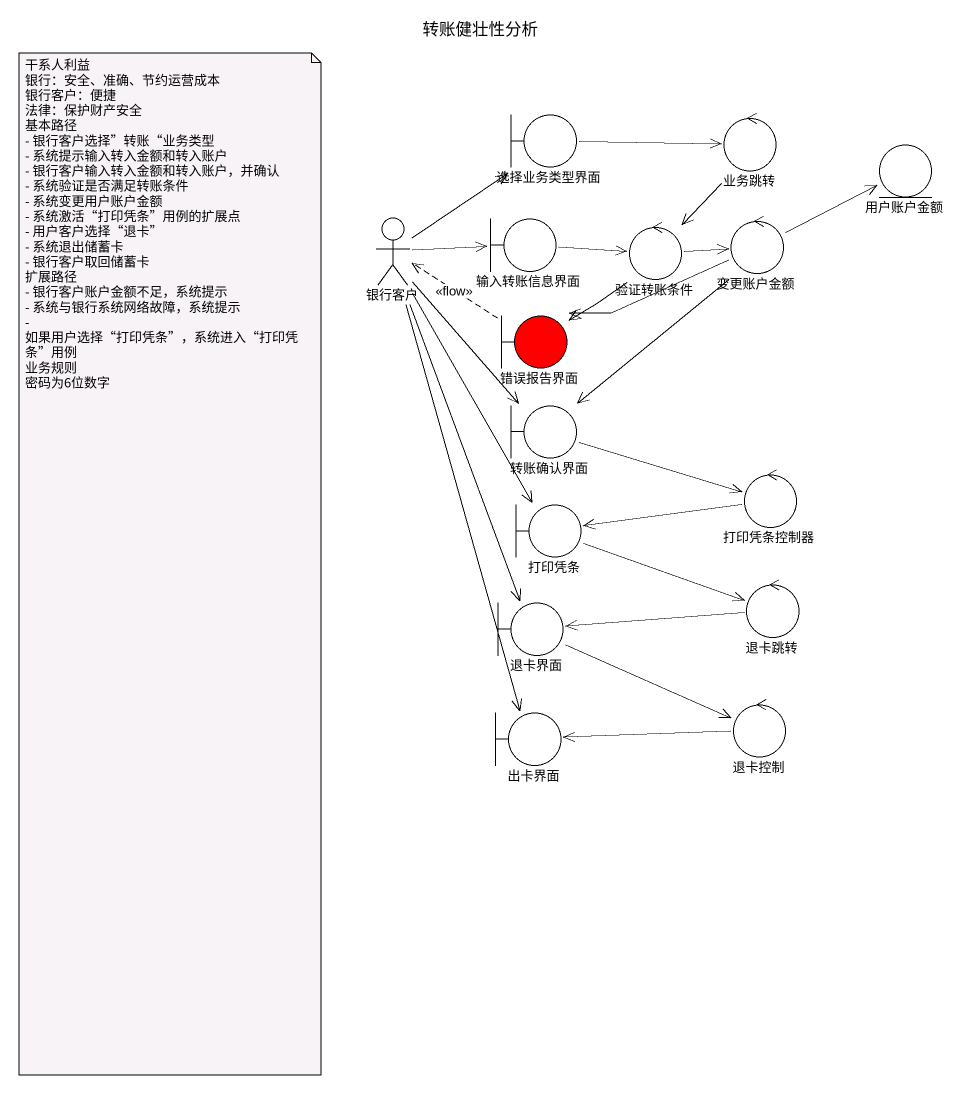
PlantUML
@startuml
title 转账健壮性分析
boundary 选择业务类型界面
control 业务跳转
entity 用户账户金额
actor 银行客户
boundary 输入转账信息界面
control 变更账户金额
control 验证转账条件
boundary 错误报告界面 #FF0000
boundary 转账确认界面
control 打印凭条控制器
boundary 打印凭条
control 退卡跳转
boundary 退卡界面
control 退卡控制
boundary 出卡界面
选择业务类型界面 -right-> 业务跳转
业务跳转 --> 验证转账条件
银行客户 -up-> 选择业务类型界面
银行客户 -right-> 输入转账信息界面
银行客户 --> 转账确认界面
银行客户 --> 打印凭条
银行客户 --> 退卡界面
银行客户 --> 出卡界面
输入转账信息界面 -right-> 验证转账条件
变更账户金额 -right-> 用户账户金额
变更账户金额 -left-> 错误报告界面
变更账户金额 --> 转账确认界面
验证转账条件 -right-> 变更账户金额
验证转账条件 --> 错误报告界面
错误报告界面 .left.> 银行客户 : <<flow>>
转账确认界面 -right-> 打印凭条控制器
打印凭条控制器 -left-> 打印凭条
打印凭条 -right-> 退卡跳转
退卡跳转 -left-> 退卡界面
退卡界面 -right-> 退卡控制
退卡控制 -left-> 出卡界面
note as N1
  干系人利益
  银行：安全、准确、节约运营成本
  银行客户：便捷
  法律：保护财产安全
  基本路径
  - 银行客户选择”转账“业务类型
  - 系统提示输入转入金额和转入账户
  - 银行客户输入转入金额和转入账户，并确认
  - 系统验证是否满足转账条件
  - 系统变更用户账户金额
  - 系统激活“打印凭条”用例的扩展点
  - 用户客户选择“退卡”
  - 系统退出储蓄卡
  - 银行客户取回储蓄卡
  扩展路径
  - 银行客户账户金额不足，系统提示
  - 系统与银行系统网络故障，系统提示
  - 如果用户选择“打印凭条”，系统进入“打印凭条”用例
  业务规则
  密码为6位数字
end note
@enduml
